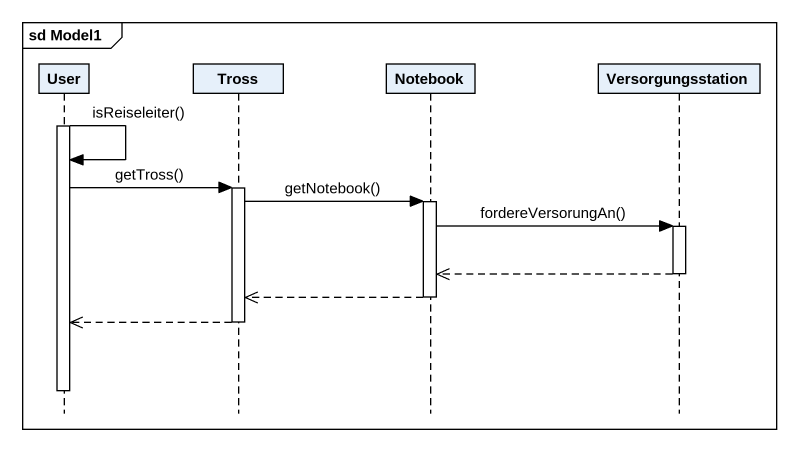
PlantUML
@startuml
mainframe sd Model1
hide footbox
participant User
participant Tross
participant Notebook
participant Versorgungsstation

activate User
User -> User : isReiseleiter()
User -> Tross : getTross()
activate Tross
Tross -> Notebook : getNotebook()
activate Notebook
Notebook -> Versorgungsstation : fordereVersorungAn()
activate Versorgungsstation
Versorgungsstation -->> Notebook
deactivate Versorgungsstation
Notebook -->> Tross
deactivate Notebook
Tross -->> User
deactivate Tross
deactivate User
@enduml
